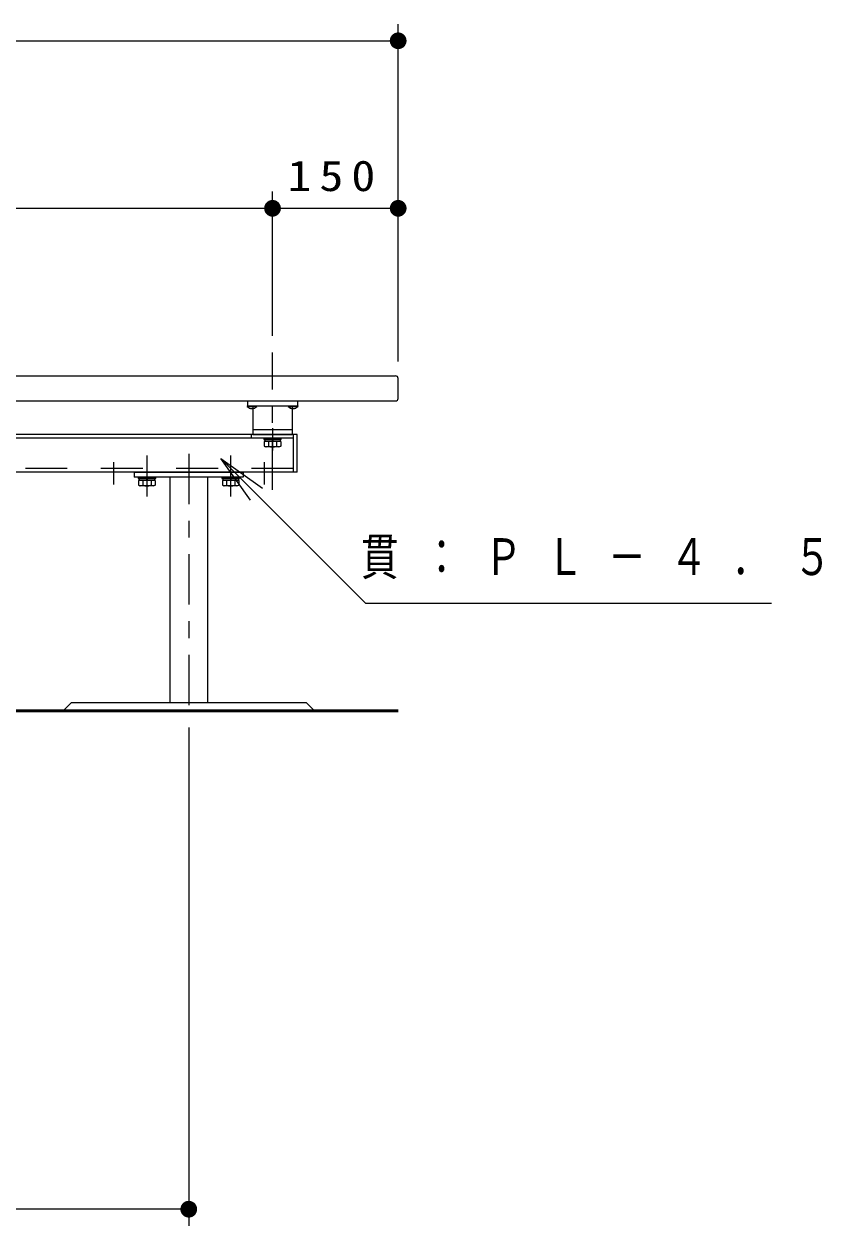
# Model space of a CAD drawing. Units: millimetres on the paper, scale 1:20. Extents: x -385 to 0, y 0 to 267.
# Drawn here: x -235.8 to -188.1, y 85.7 to 157.4 of the extents above; entities that cross this region are included whole.
import ezdxf

# ---------------------------------------------------------------- set-up
doc = ezdxf.new("R2010")
doc.units = ezdxf.units.MM
doc.linetypes.add('USER1', pattern=[4.5, 2.5, -2])
doc.linetypes.add('USER2', pattern=[6, 3, -1, 1, -1])
doc.layers.add('1_20', color=7, linetype='Continuous', lineweight=25)
doc.styles.add('ＭＳ ゴシック', font='')
doc.styles.get('ＭＳ ゴシック').set_extended_font_data('MS Gothic')

# ---------------------------------------------------------------- blocks, each defined once
blk = doc.blocks.new('filled_dot')
at = {"color": 0, "linetype": 'Continuous', "lineweight": -2, "const_width": 1.25}
blk.add_lwpolyline([(-0.625, 0, 1), (0.625, 0, 1)], format="xyb", close=True, dxfattribs=at)

msp = doc.modelspace()

# ---------------------------------------------------------------- linework, layer by layer
at = {"layer": '1_20', "lineweight": 13}
for p, q in [((-213.425, 137.29), (-213.425, 157.44)), ((-303.425, 156.44), (-213.425, 156.44)), ((-220.925, 138.834), (-220.925, 147.44)), ((-258.425, 146.44), (-220.925, 146.44)), ((-220.925, 146.44), (-213.425, 146.44)), ((-222.24, 129.028), (-224.008, 131.503)), ((-224.008, 131.503), (-221.533, 129.735)), ((-224.008, 131.503), (-221.886, 129.382)), ((-225.925, 115.44), (-225.925, 85.693)), ((-225.925, 86.693), (-290.925, 86.693))]:
    msp.add_line(p, q, dxfattribs=at)
at = {"layer": '1_20', "linetype": 'USER2', "lineweight": 13}
msp.add_line((-220.925, 129.631), (-220.925, 137.834), dxfattribs=at)
at = {"layer": '1_20'}
for p, q in [((-303.275, 136.44), (-213.575, 136.44)), ((-213.425, 135.09), (-213.425, 136.29)), ((-303.275, 134.94), (-213.575, 134.94)), ((-222.425, 134.94), (-222.425, 134.64)), ((-219.425, 134.94), (-219.425, 134.64)), ((-222.445, 134.64), (-222.445, 134.615)), ((-222.445, 134.64), (-221.855, 134.64)), ((-222.445, 134.615), (-221.855, 134.615)), ((-222.425, 134.64), (-219.425, 134.64)), ((-222.1, 134.64), (-222.1, 132.94)), ((-221.855, 134.64), (-221.855, 134.615)), ((-219.995, 134.64), (-219.995, 134.615)), ((-219.995, 134.64), (-219.405, 134.64)), ((-219.995, 134.615), (-219.405, 134.615)), ((-219.75, 134.64), (-219.75, 132.94)), ((-219.405, 134.64), (-219.405, 134.615)), ((-222.1, 132.94), (-219.75, 132.94)), ((-221.45, 132.715), (-220.4, 132.715)), ((-221.45, 132.715), (-221.45, 132.64)), ((-221.45, 132.64), (-220.4, 132.64)), ((-221.385, 132.64), (-221.385, 132.515)), ((-220.465, 132.64), (-221.385, 132.64)), ((-220.465, 132.515), (-221.385, 132.515)), ((-220.958, 132.64), (-220.925, 132.515)), ((-220.925, 132.64), (-220.891, 132.515)), ((-220.465, 132.64), (-220.465, 132.515)), ((-220.4, 132.64), (-220.4, 132.715)), ((-228.95, 130.39), (-227.9, 130.39)), ((-228.95, 130.39), (-228.95, 130.315)), ((-228.95, 130.315), (-227.9, 130.315)), ((-228.885, 130.315), (-228.885, 130.19)), ((-227.965, 130.315), (-228.885, 130.315)), ((-227.965, 130.19), (-228.885, 130.19)), ((-228.458, 130.315), (-228.425, 130.19)), ((-228.425, 130.315), (-228.391, 130.19)), ((-227.965, 130.315), (-227.965, 130.19)), ((-227.9, 130.315), (-227.9, 130.39)), ((-223.95, 130.39), (-222.9, 130.39)), ((-223.95, 130.39), (-223.95, 130.315)), ((-223.95, 130.315), (-222.9, 130.315)), ((-223.885, 130.315), (-223.885, 130.19)), ((-222.965, 130.315), (-223.885, 130.315)), ((-222.965, 130.19), (-223.885, 130.19)), ((-223.458, 130.315), (-223.425, 130.19)), ((-223.425, 130.315), (-223.391, 130.19)), ((-222.965, 130.315), (-222.965, 130.19)), ((-222.9, 130.315), (-222.9, 130.39)), ((-232.925, 116.94), (-233.425, 116.44)), ((-232.925, 116.94), (-218.925, 116.94)), ((-218.925, 116.94), (-218.425, 116.44))]:
    msp.add_line(p, q, dxfattribs=at)
at = {"layer": '1_20', "color": 4}
for p, q in [((-219.45, 132.94), (-297.4, 132.94)), ((-222.175, 132.715), (-222.175, 132.94)), ((-219.675, 130.69), (-219.675, 132.94)), ((-219.45, 130.69), (-219.45, 132.94)), ((-219.675, 132.715), (-297.175, 132.715)), ((-219.45, 130.69), (-297.4, 130.69)), ((-229.175, 130.69), (-222.675, 130.69)), ((-229.175, 130.69), (-229.175, 130.39)), ((-222.675, 130.69), (-222.675, 130.39)), ((-222.675, 130.39), (-229.175, 130.39)), ((-227.05, 130.39), (-227.05, 116.94)), ((-224.8, 130.39), (-224.8, 116.94))]:
    msp.add_line(p, q, dxfattribs=at)
at = {"layer": '1_20', "linetype": 'USER1', "lineweight": 13}
msp.add_line((-222.1, 133.24), (-219.75, 133.24), dxfattribs=at)
at = {"layer": '1_20', "color": 4, "linetype": 'USER2', "lineweight": 13}
for p, q in [((-220.925, 133.315), (-220.925, 131.974)), ((-228.425, 131.685), (-228.425, 129.247)), ((-225.925, 131.788), (-225.925, 116.44)), ((-225.925, 131.788), (-225.925, 116.44)), ((-223.425, 131.685), (-223.425, 129.247)), ((-230.425, 131.29), (-230.425, 129.949)), ((-221.425, 131.29), (-221.425, 129.949))]:
    msp.add_line(p, q, dxfattribs=at)
at = {"layer": '1_20', "color": 131}
for p, q in [((-220.434, 132.515), (-221.416, 132.515)), ((-221.416, 132.515), (-221.416, 132.24)), ((-221.416, 132.24), (-221.337, 132.195)), ((-220.512, 132.195), (-221.337, 132.195)), ((-221.17, 132.515), (-221.17, 132.24)), ((-220.679, 132.515), (-220.679, 132.24)), ((-220.434, 132.24), (-220.512, 132.195)), ((-220.434, 132.515), (-220.434, 132.24)), ((-227.934, 130.19), (-228.916, 130.19)), ((-228.916, 130.19), (-228.916, 129.915)), ((-228.916, 129.915), (-228.837, 129.87)), ((-228.012, 129.87), (-228.837, 129.87)), ((-228.67, 130.19), (-228.67, 129.915)), ((-228.179, 130.19), (-228.179, 129.915)), ((-227.934, 129.915), (-228.012, 129.87)), ((-227.934, 130.19), (-227.934, 129.915)), ((-222.934, 130.19), (-223.916, 130.19)), ((-223.916, 130.19), (-223.916, 129.915)), ((-223.916, 129.915), (-223.837, 129.87)), ((-223.012, 129.87), (-223.837, 129.87)), ((-223.67, 130.19), (-223.67, 129.915)), ((-223.179, 130.19), (-223.179, 129.915)), ((-222.934, 129.915), (-223.012, 129.87)), ((-222.934, 130.19), (-222.934, 129.915))]:
    msp.add_line(p, q, dxfattribs=at)
at = {"layer": '1_20', "color": 4, "linetype": 'USER1', "lineweight": 13}
msp.add_line((-219.675, 130.915), (-297.175, 130.915), dxfattribs=at)
at = {"layer": '1_20', "lineweight": 50}
msp.add_line((-283.425, 116.44), (-213.425, 116.44), dxfattribs=at)
at = {"layer": '1_20', "lineweight": 13}
msp.add_lwpolyline([(-224.008, 131.503), (-215.377, 122.872), (-191.131, 122.872)], dxfattribs=at)
at = {"layer": '1_20'}
for centre, radius, start, end in [((-213.575, 136.29), 0.15, 0, 90), ((-213.575, 135.09), 0.15, 270, 0), ((-222.15, 134.885), 0.4, 222.43594, 317.56406), ((-219.7, 134.885), 0.4, 222.43594, 317.56406)]:
    msp.add_arc(centre, radius, start, end, dxfattribs=at)
at = {"layer": '1_20', "color": 131}
for centre, radius, start, end in [((-221.293, 132.453), 0.245, 240.00001, 299.99999), ((-220.925, 132.884), 0.689, 249.136, 290.864), ((-220.557, 132.453), 0.245, 240.00001, 299.99999), ((-228.793, 130.128), 0.245, 240.00001, 299.99999), ((-228.425, 130.559), 0.689, 249.136, 290.864), ((-228.057, 130.128), 0.245, 240.00001, 299.99999), ((-223.793, 130.128), 0.245, 240.00001, 299.99999), ((-223.425, 130.559), 0.689, 249.136, 290.864), ((-223.057, 130.128), 0.245, 240.00001, 299.99999)]:
    msp.add_arc(centre, radius, start, end, dxfattribs=at)

# ---------------------------------------------------------------- block references
at = {"layer": '1_20', "lineweight": 13, "xscale": 0.4, "yscale": 0.4, "rotation": 180}
for p in [(-213.425, 156.44), (-220.925, 146.44), (-213.425, 146.44), (-225.925, 86.693)]:
    msp.add_blockref('filled_dot', p, dxfattribs=at)
at = {"layer": '1_20', "lineweight": 13, "xscale": 0.4, "yscale": 0.4}
msp.add_blockref('filled_dot', (-220.925, 146.44), dxfattribs=at)

# ---------------------------------------------------------------- texts
at = {"layer": '1_20', "style": 'ＭＳ ゴシック'}
for s, insert, char_height, attachment_point in [('\\T1.33;\\W1.15;150', (-217.175, 147.44), 1.833, 8), ('\\T1.64;\\W0.75;貫：ＰＬ－４．５', (-215.649, 125.522), 2.199, 4)]:
    msp.add_mtext(s, dxfattribs=dict(at, insert=insert, char_height=char_height, attachment_point=attachment_point))

doc.saveas('drawing.dxf')
